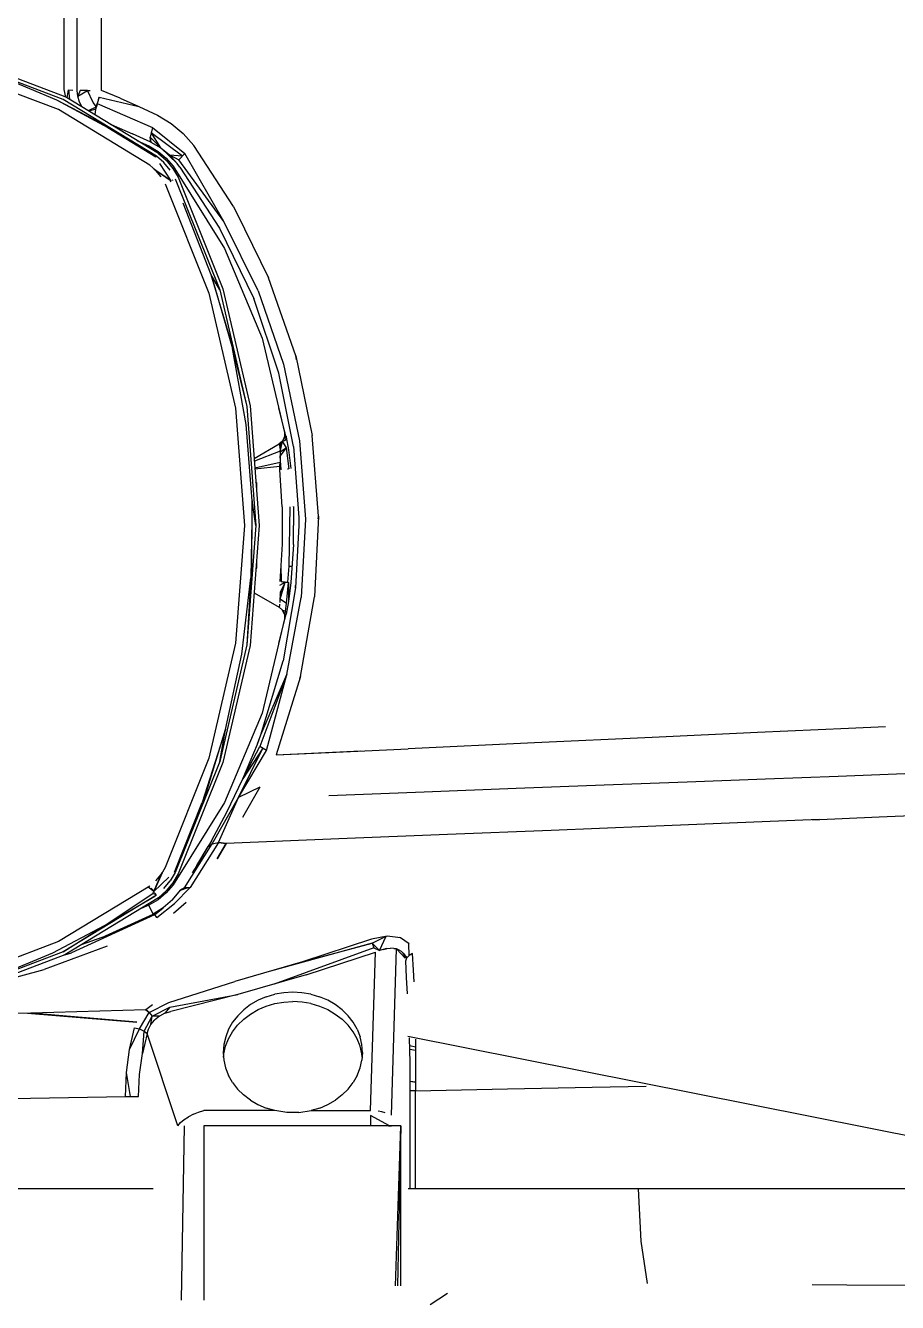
# Model space of a CAD drawing. Header units: millimetres. Extents: x -57554 to 16546, y 2142 to 98430.
# Drawn here: x -25536.4 to -25304.7, y 75156.1 to 75495.4 of the extents above; entities that cross this region are included whole.
import ezdxf

# ---------------------------------------------------------------- set-up
doc = ezdxf.new("R2010")
doc.units = ezdxf.units.MM

msp = doc.modelspace()

# ---------------------------------------------------------------- linework, layer by layer
at = {"color": 2, "linetype": 'Continuous'}
for p, q in [((-25526.14, 75478.41), (-25526.14, 75624.93)), ((-25522.66, 75478.16), (-25522.66, 75625.96)), ((-25516.21, 75478.16), (-25516.21, 75625.96)), ((-25526.37, 75475.74), (-25553.42, 75486.06)), ((-25553.17, 75486.93), (-25525.97, 75476.55)), ((-25527.68, 75473.05), (-25554.23, 75483.18)), ((-25542.54, 75481.66), (-25528.21, 75475.66)), ((-25525.72, 75476.4), (-25526.14, 75478.41)), ((-25525.34, 75476.17), (-25524.98, 75478.34)), ((-25524.98, 75478.34), (-25524.75, 75475.8)), ((-25524.98, 75478.34), (-25523.82, 75478.25)), ((-25528.21, 75475.66), (-25514.43, 75468.48)), ((-25528.21, 75475.66), (-25514.54, 75468.3)), ((-25501.63, 75460.69), (-25526.37, 75475.74)), ((-25501.1, 75461.41), (-25525.97, 75476.55)), ((-25522.51, 75476.59), (-25522.66, 75478.16)), ((-25521.88, 75478.16), (-25522.51, 75476.59)), ((-25522.51, 75476.59), (-25519.95, 75478.16)), ((-25522.06, 75475.08), (-25522.51, 75476.59)), ((-25521.35, 75473.74), (-25522.06, 75475.08)), ((-25519.95, 75478.16), (-25521.88, 75478.16)), ((-25519.95, 75478.16), (-25519.2, 75478.16)), ((-25518.42, 75474.92), (-25519.95, 75478.16)), ((-25519.95, 75478.16), (-25519.2, 75478.16)), ((-25517.57, 75473.84), (-25518.42, 75474.92)), ((-25516.85, 75476.37), (-25517.36, 75474.68)), ((-25517.05, 75475.72), (-25516.85, 75476.37)), ((-25516.85, 75476.37), (-25506.3, 75473.91)), ((-25511.24, 75476.11), (-25516.21, 75478.16)), ((-25511.24, 75476.11), (-25506.3, 75473.91)), ((-25503.42, 75458.28), (-25527.68, 75473.05)), ((-25517.57, 75473.84), (-25519.75, 75472.76)), ((-25517.73, 75473.2), (-25519.61, 75472.68)), ((-25517.88, 75471.63), (-25517.73, 75473.2)), ((-25517.73, 75473.2), (-25517.36, 75474.68)), ((-25517.73, 75473.2), (-25517.57, 75473.84)), ((-25517.36, 75474.68), (-25517.57, 75473.84)), ((-25517.36, 75474.68), (-25502.69, 75468.28)), ((-25506.3, 75473.91), (-25501.38, 75471.59)), ((-25501.38, 75471.59), (-25497.72, 75469.41)), ((-25514.54, 75468.3), (-25501.79, 75460.47)), ((-25513.95, 75469.23), (-25512.83, 75468.76)), ((-25513.82, 75469.16), (-25512.83, 75468.76)), ((-25512.83, 75468.76), (-25507.96, 75466.65)), ((-25502.69, 75468.28), (-25503.32, 75465.7)), ((-25502.69, 75468.28), (-25494.12, 75461.41)), ((-25497.72, 75469.41), (-25494.49, 75466.71)), ((-25503.14, 75464.42), (-25507.96, 75466.65)), ((-25506.8, 75464.88), (-25503.64, 75463.39)), ((-25503.32, 75465.7), (-25500.5, 75462.9)), ((-25503.32, 75465.7), (-25503.14, 75464.42)), ((-25503.14, 75464.42), (-25503.32, 75465.7)), ((-25500.5, 75462.9), (-25503.01, 75466.99)), ((-25503.01, 75466.99), (-25494.73, 75460.77)), ((-25491.71, 75463.5), (-25494.49, 75466.71)), ((-25503.64, 75463.39), (-25501.2, 75461.94)), ((-25503.14, 75464.42), (-25500.5, 75462.9)), ((-25501.2, 75461.94), (-25499.03, 75460.13)), ((-25501.1, 75461.41), (-25499, 75459.59)), ((-25500.5, 75462.9), (-25496.14, 75458.75)), ((-25500.5, 75462.9), (-25498.15, 75461)), ((-25494.12, 75461.41), (-25495.7, 75459.72)), ((-25483.76, 75443.36), (-25494.12, 75461.41)), ((-25481.13, 75447.31), (-25491.71, 75463.5)), ((-25501.79, 75456.86), (-25503.42, 75458.28)), ((-25501.79, 75460.47), (-25501.71, 75460.58)), ((-25499.65, 75458.96), (-25501.63, 75460.69)), ((-25497.71, 75454.13), (-25500.71, 75458.78)), ((-25497.96, 75456.93), (-25499.65, 75458.96)), ((-25499.03, 75460.13), (-25497.16, 75457.99)), ((-25499, 75459.59), (-25497.23, 75457.45)), ((-25496.14, 75458.75), (-25498.15, 75461)), ((-25498.15, 75461), (-25495.7, 75459.72)), ((-25498.15, 75461), (-25494.73, 75460.77)), ((-25497.16, 75457.99), (-25483.53, 75436.11)), ((-25495.4, 75457.73), (-25496.14, 75458.75)), ((-25483.76, 75443.36), (-25495.7, 75459.72)), ((-25501.79, 75456.86), (-25502.19, 75457.21)), ((-25502.19, 75457.21), (-25497.71, 75454.13)), ((-25497.71, 75454.13), (-25501.79, 75456.86)), ((-25500.41, 75455.2), (-25501.79, 75456.86)), ((-25497.23, 75457.45), (-25495.81, 75455.07)), ((-25496.62, 75454.67), (-25484.81, 75425.16)), ((-25495.81, 75455.07), (-25483.96, 75425.42)), ((-25495.4, 75457.73), (-25484.84, 75441.55)), ((-25499.3, 75453.35), (-25487.67, 75424.26)), ((-25498, 75453.99), (-25497.71, 75454.13)), ((-25497.4, 75454.28), (-25497.22, 75454.37)), ((-25487.05, 75429.18), (-25494.53, 75448.2)), ((-25481.13, 75447.31), (-25479.1, 75443.18)), ((-25480.36, 75445.75), (-25471.81, 75428.36)), ((-25484.84, 75441.55), (-25475.74, 75422.9)), ((-25474.6, 75424.93), (-25483.76, 75443.36)), ((-25483.53, 75436.11), (-25473.57, 75412.33)), ((-25481.2, 75409.59), (-25487.05, 75429.18)), ((-25487.05, 75429.18), (-25481.46, 75409.53)), ((-25484.81, 75425.16), (-25487.05, 75429.18)), ((-25464.62, 75407.59), (-25471.81, 75428.36)), ((-25487.67, 75424.26), (-25480.58, 75393.74)), ((-25484.81, 75425.16), (-25477.62, 75394.19)), ((-25483.96, 75425.42), (-25476.73, 75394.33)), ((-25474.6, 75424.93), (-25467.83, 75405.39)), ((-25469.08, 75403.05), (-25475.74, 75422.9)), ((-25473.57, 75412.33), (-25467.56, 75387.26)), ((-25477.83, 75389.42), (-25481.46, 75409.53)), ((-25481.46, 75409.53), (-25477.62, 75394.19)), ((-25464.4, 75406.56), (-25464.62, 75407.59)), ((-25464.62, 75407.59), (-25460.25, 75386.44)), ((-25467.83, 75405.39), (-25463.59, 75385.04)), ((-25465.22, 75383.57), (-25469.08, 75403.05)), ((-25480.58, 75393.74), (-25478.2, 75362.5)), ((-25477.62, 75394.19), (-25475.21, 75362.5)), ((-25476.73, 75394.33), (-25474.31, 75362.5)), ((-25467.13, 75386.01), (-25469.1, 75393.7)), ((-25476.18, 75369.05), (-25477.83, 75389.42)), ((-25467.56, 75387.26), (-25467.61, 75386.08)), ((-25467.54, 75387.25), (-25467.59, 75386.06)), ((-25467.55, 75387.09), (-25467.56, 75387.15)), ((-25467.13, 75386.01), (-25467.54, 75387.25)), ((-25475.67, 75380.37), (-25469.02, 75384.21)), ((-25475.65, 75380.36), (-25469, 75384.2)), ((-25469.02, 75384.21), (-25468.12, 75385)), ((-25468.11, 75384.99), (-25469, 75384.2)), ((-25469, 75384.2), (-25468.95, 75384.13)), ((-25468.9, 75383.97), (-25468.95, 75384.13)), ((-25468.9, 75383.97), (-25468.85, 75383.7)), ((-25468.85, 75383.7), (-25468.11, 75384.99)), ((-25468.85, 75383.7), (-25468.81, 75383.34)), ((-25468.81, 75383.34), (-25468.11, 75384.99)), ((-25468.81, 75383.34), (-25468.77, 75382.88)), ((-25468.77, 75382.88), (-25468.11, 75384.99)), ((-25468.74, 75382.33), (-25468.11, 75384.99)), ((-25468.73, 75382.05), (-25468.11, 75384.99)), ((-25467.08, 75383.19), (-25468.73, 75382.05)), ((-25468.71, 75380.96), (-25467.08, 75383.19)), ((-25467.61, 75386.08), (-25468.12, 75385)), ((-25467.65, 75385.95), (-25468.11, 75384.99)), ((-25468.11, 75384.99), (-25467.38, 75385.18)), ((-25467.08, 75383.19), (-25468.11, 75384.99)), ((-25467.65, 75385.95), (-25467.59, 75386.06)), ((-25467.59, 75386.06), (-25467.38, 75385.18)), ((-25467.2, 75386.24), (-25467.13, 75386.01)), ((-25467.13, 75386.01), (-25466.5, 75382.66)), ((-25466.33, 75377.6), (-25467.08, 75383.19)), ((-25465.22, 75383.57), (-25463.83, 75364.68)), ((-25463.59, 75385.04), (-25462.01, 75364.24)), ((-25458.58, 75365.05), (-25460.25, 75386.44)), ((-25468.74, 75382.33), (-25475.61, 75379.65)), ((-25468.77, 75382.88), (-25468.74, 75382.33)), ((-25468.73, 75382.2), (-25468.75, 75379.27)), ((-25468.71, 75380.96), (-25468.75, 75379.27)), ((-25468.72, 75380.15), (-25468.75, 75379.27)), ((-25468.73, 75382.2), (-25468.74, 75382.33)), ((-25468.74, 75382.33), (-25468.73, 75382.05)), ((-25468.73, 75382.05), (-25468.72, 75381.69)), ((-25468.72, 75381.69), (-25468.71, 75380.96)), ((-25468.71, 75380.96), (-25468.72, 75380.15)), ((-25468.49, 75377.39), (-25468.71, 75380.96)), ((-25466.5, 75382.66), (-25465.88, 75377.64)), ((-25468.75, 75379.27), (-25475.47, 75377.75)), ((-25475.46, 75377.58), (-25468.8, 75378.34)), ((-25468.87, 75377.36), (-25468.8, 75378.34)), ((-25468.24, 75367.46), (-25468.87, 75377.36)), ((-25468.8, 75378.34), (-25468.75, 75379.27)), ((-25468.8, 75378.34), (-25468.49, 75377.39)), ((-25468.49, 75377.39), (-25468.75, 75379.27)), ((-25466.81, 75377.55), (-25466.55, 75377.58)), ((-25466.81, 75377.55), (-25466.76, 75377.56)), ((-25466.76, 75377.56), (-25466.55, 75377.58)), ((-25474.99, 75373.82), (-25475.2, 75374.17)), ((-25474.99, 75373.82), (-25475.18, 75373.92)), ((-25475.17, 75373.82), (-25474.99, 75373.82)), ((-25474.99, 75371.53), (-25474.99, 75373.82)), ((-25476.18, 75369.05), (-25476.54, 75348.62)), ((-25476.26, 75348.6), (-25476.18, 75369.05)), ((-25475.21, 75362.5), (-25476.18, 75369.05)), ((-25468.24, 75367.46), (-25468.24, 75357.54)), ((-25466.4, 75351.77), (-25466.12, 75367.46)), ((-25465.25, 75367.49), (-25465.25, 75367.55)), ((-25465.25, 75367.55), (-25465.17, 75362.5)), ((-25463.83, 75364.68), (-25463.81, 75362.5)), ((-25462.01, 75364.24), (-25463.14, 75343.42)), ((-25458.58, 75365.05), (-25459.61, 75343.62)), ((-25458.62, 75364.29), (-25458.58, 75365.05)), ((-25478.2, 75362.5), (-25480.58, 75331.26)), ((-25475.21, 75362.5), (-25477.62, 75330.8)), ((-25474.31, 75362.5), (-25476.73, 75330.67)), ((-25465.25, 75357.45), (-25465.17, 75362.5)), ((-25463.81, 75362.5), (-25464.68, 75345.97)), ((-25468.24, 75357.54), (-25468.87, 75347.64)), ((-25465.25, 75357.45), (-25465.88, 75347.36)), ((-25474.99, 75351.18), (-25474.99, 75353.47)), ((-25475.17, 75351.18), (-25474.99, 75351.18)), ((-25468.6, 75351.92), (-25468.49, 75347.61)), ((-25466.76, 75347.44), (-25466.4, 75351.77)), ((-25466.4, 75351.77), (-25465.61, 75351.72)), ((-25478.9, 75328.32), (-25476.54, 75348.62)), ((-25476.54, 75348.62), (-25477.62, 75330.8)), ((-25468.8, 75346.66), (-25467.42, 75347.5)), ((-25468.73, 75342.94), (-25467.42, 75347.5)), ((-25468.72, 75343.31), (-25467.42, 75347.5)), ((-25467.42, 75347.5), (-25468.72, 75344.85)), ((-25468.71, 75344.04), (-25467.42, 75347.5)), ((-25468.49, 75347.61), (-25468.12, 75347.57)), ((-25467.42, 75347.5), (-25468.12, 75347.57)), ((-25468.12, 75347.57), (-25467.76, 75347.54)), ((-25464.68, 75345.97), (-25467.93, 75326.59)), ((-25467.76, 75347.54), (-25467.42, 75347.5)), ((-25467.42, 75347.5), (-25467.1, 75347.47)), ((-25467.1, 75347.47), (-25466.81, 75347.45)), ((-25467.08, 75341.8), (-25466.55, 75347.42)), ((-25466.81, 75347.45), (-25466.55, 75347.42)), ((-25466.81, 75347.45), (-25466.76, 75347.44)), ((-25466.76, 75347.44), (-25466.55, 75347.42)), ((-25466.55, 75347.42), (-25466.5, 75342.34)), ((-25465.88, 75347.36), (-25466.5, 75342.34)), ((-25464.68, 75345.97), (-25464.64, 75346.61)), ((-25475.67, 75344.63), (-25469.02, 75340.79)), ((-25475.65, 75344.64), (-25469, 75340.8)), ((-25468.77, 75342.11), (-25468.74, 75342.66)), ((-25468.73, 75342.94), (-25468.74, 75342.66)), ((-25468.74, 75342.66), (-25468.73, 75342.8)), ((-25468.71, 75344.04), (-25468.73, 75342.8)), ((-25468.73, 75342.8), (-25468.72, 75343.31)), ((-25468.72, 75343.31), (-25468.73, 75342.94)), ((-25467.08, 75341.8), (-25468.73, 75342.94)), ((-25468.72, 75344.85), (-25468.71, 75344.04)), ((-25468.71, 75344.04), (-25468.72, 75343.31)), ((-25466.94, 75322.97), (-25463.14, 75343.42)), ((-25463.33, 75322.41), (-25459.61, 75343.62)), ((-25469.02, 75340.79), (-25468.12, 75340)), ((-25468.11, 75340.01), (-25469, 75340.8)), ((-25468.9, 75341.03), (-25468.85, 75341.29)), ((-25468.85, 75341.29), (-25468.81, 75341.65)), ((-25468.12, 75340), (-25467.61, 75338.92)), ((-25467.65, 75339.04), (-25468.11, 75340.01)), ((-25468.11, 75340.01), (-25467.38, 75339.81)), ((-25467.38, 75339.81), (-25467.59, 75338.93)), ((-25467.38, 75339.81), (-25467.08, 75341.8)), ((-25466.5, 75342.34), (-25467.13, 75338.98)), ((-25467.56, 75337.73), (-25473.57, 75312.67)), ((-25469.1, 75331.3), (-25467.13, 75338.98)), ((-25467.59, 75338.93), (-25467.65, 75339.04)), ((-25467.61, 75338.92), (-25467.56, 75337.73)), ((-25467.59, 75338.93), (-25467.54, 75337.74)), ((-25467.56, 75337.84), (-25467.55, 75337.91)), ((-25467.54, 75337.74), (-25467.13, 75338.98)), ((-25480.58, 75331.26), (-25487.67, 75300.74)), ((-25477.62, 75330.8), (-25484.81, 75299.84)), ((-25476.73, 75330.67), (-25483.96, 75299.57)), ((-25483.24, 75308.35), (-25478.9, 75328.32)), ((-25473.88, 75306.86), (-25467.93, 75326.59)), ((-25466.94, 75322.97), (-25474.15, 75303.79)), ((-25473.88, 75306.86), (-25466.94, 75322.97)), ((-25472.4, 75302.78), (-25466.94, 75322.97)), ((-25463.33, 75322.41), (-25469.81, 75301.57)), ((-25463.5, 75321.89), (-25463.33, 75322.41)), ((-25473.57, 75312.67), (-25483.53, 75288.89)), ((-25317.78, 75308.62), (-25341.97, 75307.51)), ((-25307.95, 75309.07), (-25317.78, 75308.62)), ((-25483.24, 75308.35), (-25489.52, 75288.91)), ((-25489.23, 75288.8), (-25483.24, 75308.35)), ((-25484.81, 75299.84), (-25483.24, 75308.35)), ((-25474.79, 75304.46), (-25473.88, 75306.86)), ((-25474.77, 75304.48), (-25473.88, 75306.86)), ((-25369.94, 75306.23), (-25401.19, 75304.78)), ((-25341.97, 75307.51), (-25369.94, 75306.23)), ((-25479.84, 75290.24), (-25473.35, 75303.33)), ((-25479.84, 75290.24), (-25472.4, 75302.78)), ((-25478.68, 75295.17), (-25474.79, 75304.46)), ((-25478.68, 75295.17), (-25474.15, 75303.79)), ((-25473.35, 75303.33), (-25478.68, 75295.17)), ((-25474.15, 75303.79), (-25473.35, 75303.33)), ((-25472.4, 75302.78), (-25474.15, 75303.79)), ((-25469.81, 75301.57), (-25447.28, 75302.63)), ((-25469.81, 75301.57), (-25455.82, 75302.23)), ((-25455.82, 75302.23), (-25434.76, 75303.22)), ((-25401.19, 75304.78), (-25434.76, 75303.22)), ((-25487.67, 75300.74), (-25499.3, 75271.65)), ((-25484.81, 75299.84), (-25496.62, 75270.33)), ((-25483.96, 75299.57), (-25495.81, 75269.93)), ((-25482.89, 75286.37), (-25478.68, 75295.17)), ((-25360.59, 75294.42), (-25339.82, 75295.22)), ((-25339.82, 75295.22), (-25320.52, 75295.96)), ((-25320.52, 75295.96), (-25302.81, 75296.64)), ((-25474.16, 75292.99), (-25479.84, 75290.24)), ((-25474.16, 75292.99), (-25478.75, 75284.95)), ((-25455.78, 75290.82), (-25430.46, 75291.78)), ((-25430.46, 75291.78), (-25406.05, 75292.7)), ((-25406.05, 75292.7), (-25382.71, 75293.58)), ((-25382.71, 75293.58), (-25360.59, 75294.42)), ((-25483.53, 75288.89), (-25497.16, 75267.01)), ((-25496.86, 75270.45), (-25489.52, 75288.91)), ((-25486.85, 75277.94), (-25479.84, 75290.24)), ((-25485.18, 75278.25), (-25479.84, 75290.24)), ((-25486.98, 75278.72), (-25482.89, 75286.37)), ((-25327.34, 75284.34), (-25309.62, 75285.07)), ((-25309.62, 75285.07), (-25298.85, 75285.51)), ((-25396.76, 75281.51), (-25424.29, 75280.39)), ((-25371.07, 75282.55), (-25396.76, 75281.51)), ((-25325.51, 75284.42), (-25371.07, 75282.55)), ((-25485.18, 75278.25), (-25492.65, 75266.33)), ((-25486.98, 75278.72), (-25487.95, 75277.13)), ((-25486.85, 75277.94), (-25486.01, 75278.09)), ((-25486.83, 75277.94), (-25485.18, 75278.25)), ((-25486.01, 75278.09), (-25485.18, 75278.25)), ((-25485.51, 75273.98), (-25483.11, 75278.03)), ((-25483.1, 75278.03), (-25485.51, 75273.98)), ((-25483.11, 75278.03), (-25485.18, 75278.25)), ((-25485.18, 75278.25), (-25483.1, 75278.03)), ((-25453.18, 75279.23), (-25483.1, 75278.03)), ((-25424.29, 75280.39), (-25453.18, 75279.23)), ((-25494.21, 75266.22), (-25486.85, 75277.94)), ((-25490.86, 75272.2), (-25487.85, 75277.2)), ((-25489.81, 75273.88), (-25487.85, 75277.21)), ((-25487.95, 75277.13), (-25486.85, 75277.94)), ((-25499.3, 75271.65), (-25500.41, 75269.79)), ((-25489.81, 75273.88), (-25492.1, 75270.24)), ((-25500.14, 75270.25), (-25502.36, 75265.29)), ((-25502.36, 75265.29), (-25500.41, 75269.79)), ((-25502.36, 75265.29), (-25498.33, 75269.08)), ((-25501.79, 75268.13), (-25500.41, 75269.79)), ((-25500.41, 75269.79), (-25500.14, 75270.25)), ((-25499.65, 75266.04), (-25497.96, 75268.06)), ((-25496.62, 75270.33), (-25497.96, 75268.06)), ((-25495.81, 75269.93), (-25497.23, 75267.55)), ((-25503.42, 75266.72), (-25527.68, 75251.95)), ((-25515.51, 75256.13), (-25502.57, 75264.71)), ((-25502.36, 75265.29), (-25503.85, 75266.45)), ((-25502.75, 75265.82), (-25502.97, 75266.11)), ((-25502.75, 75265.82), (-25502.36, 75265.29)), ((-25502.55, 75265.55), (-25502.75, 75265.82)), ((-25502.57, 75264.71), (-25502.36, 75265.29)), ((-25501.66, 75264.34), (-25502.57, 75264.71)), ((-25502.36, 75265.29), (-25502.55, 75265.55)), ((-25502.03, 75264.85), (-25502.15, 75265.01)), ((-25501.9, 75264.67), (-25502.03, 75264.85)), ((-25501.79, 75264.53), (-25501.9, 75264.67)), ((-25501.71, 75264.42), (-25501.79, 75264.53)), ((-25501.66, 75264.34), (-25501.71, 75264.42)), ((-25499.03, 75264.87), (-25501.2, 75263.06)), ((-25499, 75265.41), (-25501.1, 75263.59)), ((-25497.16, 75267.01), (-25499.03, 75264.87)), ((-25497.23, 75267.55), (-25499, 75265.41)), ((-25497.37, 75263.03), (-25495.27, 75265.59)), ((-25496.84, 75262.06), (-25492.65, 75266.33)), ((-25495.26, 75265.6), (-25495.17, 75265.66)), ((-25495.23, 75265.64), (-25495.26, 75265.6)), ((-25495.23, 75265.64), (-25493.43, 75266.27)), ((-25494.21, 75266.22), (-25495.23, 75265.64)), ((-25495.15, 75265.67), (-25494.21, 75266.22)), ((-25494.21, 75266.22), (-25493.34, 75266.28)), ((-25493.43, 75266.27), (-25494.21, 75266.22)), ((-25492.65, 75266.33), (-25493.43, 75266.27)), ((-25493.34, 75266.28), (-25492.65, 75266.33)), ((-25501.63, 75264.31), (-25526.37, 75249.26)), ((-25501.1, 75263.59), (-25525.97, 75248.45)), ((-25515.51, 75256.13), (-25502.07, 75264.04)), ((-25503.64, 75261.61), (-25505.7, 75260.79)), ((-25501.2, 75263.06), (-25503.64, 75261.61)), ((-25502.5, 75259.28), (-25503.64, 75261.61)), ((-25502.07, 75264.04), (-25501.66, 75264.34)), ((-25501.53, 75258.33), (-25496.84, 75262.06)), ((-25497.37, 75263.03), (-25499.84, 75260.9)), ((-25493.7, 75262.37), (-25497.08, 75259.45)), ((-25502.12, 75259.04), (-25524.23, 75248.97)), ((-25516.14, 75253.08), (-25502.52, 75259.27)), ((-25516.14, 75253.08), (-25502.52, 75259.27)), ((-25499.84, 75260.9), (-25502.51, 75259.28)), ((-25502.51, 75259.28), (-25502.12, 75259.04)), ((-25499.84, 75260.9), (-25502.5, 75259.28)), ((-25502.12, 75259.04), (-25502.5, 75259.28)), ((-25502.12, 75259.04), (-25499.84, 75260.9)), ((-25501.73, 75258.58), (-25502.12, 75259.04)), ((-25502.12, 75259.04), (-25501.68, 75258.51)), ((-25501.53, 75258.33), (-25501.73, 75258.58)), ((-25501.68, 75258.51), (-25501.53, 75258.33)), ((-25515.51, 75256.13), (-25529.23, 75248.85)), ((-25526.37, 75249.26), (-25515.51, 75256.13)), ((-25527.68, 75251.95), (-25554.23, 75241.82)), ((-25516.14, 75253.08), (-25521.64, 75251.08)), ((-25444.28, 75251.51), (-25471.3, 75244.11)), ((-25444.5, 75252.57), (-25462.81, 75246.58)), ((-25462.81, 75246.58), (-25444.28, 75251.51)), ((-25440.34, 75253.41), (-25444.5, 75252.57)), ((-25444.28, 75251.51), (-25440.58, 75253.37)), ((-25442.39, 75249.56), (-25444.28, 75251.51)), ((-25444.28, 75251.51), (-25443.9, 75250.28)), ((-25442.39, 75249.56), (-25440.58, 75253.37)), ((-25436.82, 75252.97), (-25440.34, 75253.41)), ((-25436.82, 75252.97), (-25437.05, 75253)), ((-25434.49, 75251.36), (-25436.82, 75252.97)), ((-25434.5, 75248.28), (-25434.54, 75251.39)), ((-25526.37, 75249.26), (-25553.42, 75238.94)), ((-25525.97, 75248.45), (-25553.17, 75238.07)), ((-25529.23, 75248.85), (-25543.59, 75242.96)), ((-25514.7, 75250.75), (-25531.47, 75244.52)), ((-25525.95, 75248.46), (-25524.23, 75248.97)), ((-25443.9, 75250.28), (-25470.39, 75240.67)), ((-25461.84, 75243.14), (-25443.44, 75249.12)), ((-25444.71, 75207.03), (-25443.44, 75249.12)), ((-25443.9, 75250.28), (-25442.39, 75249.56)), ((-25441.37, 75249.89), (-25442.39, 75249.56)), ((-25440.38, 75250.1), (-25441.37, 75249.89)), ((-25441.37, 75249.89), (-25440.55, 75250.06)), ((-25440.55, 75250.06), (-25440.38, 75250.1)), ((-25440.38, 75250.1), (-25439.44, 75250.19)), ((-25438.57, 75250.15), (-25439.44, 75250.19)), ((-25439.19, 75205.8), (-25437.85, 75250)), ((-25438.57, 75250.15), (-25437.95, 75250.02)), ((-25437.85, 75250), (-25438.57, 75250.15)), ((-25437.95, 75250.02), (-25437.8, 75249.99)), ((-25437.85, 75250), (-25435.5, 75247.57)), ((-25437.8, 75249.99), (-25437.85, 75250)), ((-25437.12, 75249.72), (-25437.8, 75249.99)), ((-25436.55, 75249.34), (-25437.12, 75249.72)), ((-25436.11, 75248.88), (-25436.55, 75249.34)), ((-25436.08, 75248.85), (-25436.55, 75249.34)), ((-25436.08, 75248.85), (-25435.14, 75247.6)), ((-25435.73, 75248.26), (-25436.08, 75248.85)), ((-25435.14, 75247.6), (-25436.06, 75248.81)), ((-25435.14, 75247.6), (-25435.73, 75248.26)), ((-25435.5, 75247.57), (-25435.73, 75248.26)), ((-25435.4, 75246.8), (-25435.14, 75247.6)), ((-25435.14, 75247.6), (-25434.5, 75248.28)), ((-25433.56, 75248.76), (-25434.5, 75248.28)), ((-25433.34, 75244.37), (-25433.56, 75248.76)), ((-25547.95, 75240.06), (-25531.47, 75244.52)), ((-25462.81, 75246.58), (-25480.81, 75241.34)), ((-25435.16, 75242.41), (-25435.4, 75246.8)), ((-25433.18, 75241.22), (-25433.34, 75244.37)), ((-25498.37, 75235.76), (-25480.81, 75241.34)), ((-25461.84, 75243.14), (-25479.96, 75237.91)), ((-25434.92, 75238.09), (-25435.16, 75242.41)), ((-25498.11, 75234.55), (-25479.96, 75237.91)), ((-25479.96, 75237.91), (-25497.79, 75233.4)), ((-25472.44, 75237.3), (-25474.61, 75236.38)), ((-25472.44, 75237.3), (-25470.15, 75237.98)), ((-25467.78, 75238.38), (-25470.15, 75237.98)), ((-25465.37, 75238.52), (-25467.78, 75238.38)), ((-25462.96, 75238.38), (-25465.37, 75238.52)), ((-25460.59, 75237.98), (-25462.96, 75238.38)), ((-25460.59, 75237.98), (-25458.3, 75237.3)), ((-25456.13, 75236.38), (-25458.3, 75237.3)), ((-25502.69, 75235.12), (-25504.48, 75233.83)), ((-25503.6, 75233.08), (-25498.37, 75235.76)), ((-25502.76, 75232.11), (-25498.11, 75234.55)), ((-25498.11, 75234.55), (-25499.38, 75232.89)), ((-25476.62, 75235.22), (-25478.44, 75233.84)), ((-25476.63, 75232.71), (-25474.62, 75233.87)), ((-25474.61, 75236.38), (-25476.62, 75235.22)), ((-25474.62, 75233.87), (-25472.45, 75234.8)), ((-25472.45, 75234.8), (-25470.16, 75235.47)), ((-25470.16, 75235.47), (-25467.78, 75235.88)), ((-25467.78, 75235.88), (-25465.37, 75236.02)), ((-25462.95, 75235.88), (-25465.37, 75236.02)), ((-25460.58, 75235.47), (-25462.95, 75235.88)), ((-25460.58, 75235.47), (-25458.29, 75234.8)), ((-25458.29, 75234.8), (-25456.12, 75233.87)), ((-25454.12, 75235.22), (-25456.13, 75236.38)), ((-25456.12, 75233.87), (-25454.11, 75232.71)), ((-25452.3, 75233.84), (-25454.12, 75235.22)), ((-25534.88, 75232.97), (-25566.67, 75232.07)), ((-25535.92, 75232.94), (-25506.87, 75230.58)), ((-25504.48, 75233.83), (-25535, 75232.97)), ((-25506.87, 75230.58), (-25534.83, 75232.95)), ((-25506.13, 75228.74), (-25503.6, 75233.08)), ((-25504.93, 75228.19), (-25502.76, 75232.11)), ((-25503.6, 75233.08), (-25504.48, 75233.83)), ((-25504.48, 75233.83), (-25503.6, 75233.08)), ((-25503.6, 75233.08), (-25502.76, 75232.11)), ((-25503.09, 75229.93), (-25502.76, 75232.11)), ((-25503.09, 75229.93), (-25502.1, 75231.11)), ((-25500.81, 75232.12), (-25502.76, 75232.11)), ((-25500.81, 75232.12), (-25502.1, 75231.11)), ((-25499.38, 75232.89), (-25500.81, 75232.12)), ((-25499.38, 75232.89), (-25497.79, 75233.4)), ((-25481.38, 75230.52), (-25482.45, 75228.65)), ((-25480.04, 75232.26), (-25481.38, 75230.52)), ((-25480.05, 75229.75), (-25478.45, 75231.33)), ((-25478.44, 75233.84), (-25480.04, 75232.26)), ((-25478.45, 75231.33), (-25476.63, 75232.71)), ((-25454.11, 75232.71), (-25452.29, 75231.33)), ((-25450.7, 75232.26), (-25452.3, 75233.84)), ((-25452.29, 75231.33), (-25450.69, 75229.75)), ((-25449.36, 75230.52), (-25450.7, 75232.26)), ((-25448.29, 75228.65), (-25449.36, 75230.52)), ((-25508.78, 75223.27), (-25507.45, 75229.02)), ((-25508.78, 75223.27), (-25506.13, 75228.74)), ((-25507.45, 75229.02), (-25506.13, 75228.74)), ((-25506.13, 75228.74), (-25504.93, 75228.19)), ((-25505.36, 75222.24), (-25504.93, 75228.19)), ((-25504.09, 75227.51), (-25505.36, 75222.24)), ((-25504.93, 75228.19), (-25504.09, 75227.51)), ((-25504.09, 75227.51), (-25503.73, 75228.7)), ((-25495.93, 75203.03), (-25504.09, 75227.51)), ((-25503.73, 75228.7), (-25503.09, 75229.93)), ((-25482.45, 75228.65), (-25483.23, 75226.66)), ((-25482.46, 75226.13), (-25481.39, 75228.01)), ((-25481.39, 75228.01), (-25480.05, 75229.75)), ((-25449.35, 75228.01), (-25450.69, 75229.75)), ((-25448.28, 75226.13), (-25449.35, 75228.01)), ((-25448.29, 75228.65), (-25447.51, 75226.66)), ((-25483.71, 75224.61), (-25483.87, 75222.52)), ((-25483.23, 75226.66), (-25483.71, 75224.61)), ((-25483.71, 75222.09), (-25483.24, 75224.15)), ((-25483.24, 75224.15), (-25482.46, 75226.13)), ((-25447.5, 75224.15), (-25448.28, 75226.13)), ((-25447.03, 75224.61), (-25447.51, 75226.66)), ((-25447.03, 75222.09), (-25447.5, 75224.15)), ((-25446.87, 75222.52), (-25447.03, 75224.61)), ((-25283.14, 75196.54), (-25434.83, 75226.72)), ((-25434.23, 75219.82), (-25434.38, 75226.42)), ((-25434.33, 75224.36), (-25432.82, 75224.03)), ((-25432.83, 75226.06), (-25432.83, 75225.47)), ((-25432.83, 75225.47), (-25432.8, 75220.51)), ((-25509.59, 75217.13), (-25508.78, 75223.27)), ((-25506.15, 75216.61), (-25505.36, 75222.24)), ((-25483.87, 75222.52), (-25483.72, 75220.43)), ((-25483.78, 75221.25), (-25483.71, 75222.09)), ((-25483.72, 75220.43), (-25483.25, 75218.38)), ((-25447.49, 75218.38), (-25447.02, 75220.43)), ((-25446.96, 75221.25), (-25447.03, 75222.09)), ((-25446.87, 75222.52), (-25447.02, 75220.43)), ((-25434.31, 75223.38), (-25432.82, 75223.07)), ((-25432.8, 75220.51), (-25432.79, 75212.33)), ((-25509.86, 75210.82), (-25509.59, 75217.13)), ((-25508.54, 75210.82), (-25509.59, 75217.13)), ((-25483.25, 75218.38), (-25482.47, 75216.4)), ((-25448.26, 75216.4), (-25447.49, 75218.38)), ((-25434.17, 75212.33), (-25434.23, 75219.82)), ((-25506.41, 75210.82), (-25506.15, 75216.61)), ((-25481.41, 75214.52), (-25482.47, 75216.4)), ((-25481.41, 75214.52), (-25480.07, 75212.77)), ((-25450.67, 75212.77), (-25449.33, 75214.52)), ((-25448.26, 75216.4), (-25449.33, 75214.52)), ((-25434.19, 75214.9), (-25432.79, 75214.69)), ((-25434.19, 75214.84), (-25432.79, 75214.62)), ((-25385.82, 75213.27), (-25371.54, 75213.56)), ((-25540.16, 75210.25), (-25509.86, 75210.82)), ((-25509.86, 75210.82), (-25509.2, 75210.82)), ((-25509.2, 75210.82), (-25508.54, 75210.82)), ((-25508.54, 75210.82), (-25507.89, 75210.82)), ((-25507.89, 75210.82), (-25507.31, 75210.82)), ((-25507.31, 75210.82), (-25506.8, 75210.82)), ((-25506.8, 75210.82), (-25506.41, 75210.82)), ((-25480.07, 75212.77), (-25478.48, 75211.2)), ((-25476.67, 75209.81), (-25478.48, 75211.2)), ((-25452.26, 75211.2), (-25454.07, 75209.81)), ((-25452.26, 75211.2), (-25450.67, 75212.77)), ((-25434.17, 75186.24), (-25434.17, 75212.33)), ((-25432.79, 75212.33), (-25434.17, 75212.3)), ((-25432.79, 75212.33), (-25408.39, 75212.81)), ((-25432.79, 75186.24), (-25432.79, 75212.33)), ((-25408.39, 75212.81), (-25385.82, 75213.27)), ((-25490.43, 75206.61), (-25489, 75207.03)), ((-25470.21, 75207.03), (-25489, 75207.03)), ((-25476.67, 75209.81), (-25474.66, 75208.64)), ((-25474.66, 75208.64), (-25472.49, 75207.71)), ((-25470.21, 75207.03), (-25472.49, 75207.71)), ((-25466.98, 75206.53), (-25470.21, 75207.03)), ((-25463.76, 75206.53), (-25460.53, 75207.04)), ((-25458.24, 75207.71), (-25460.53, 75207.04)), ((-25460.53, 75207.04), (-25444.71, 75207.03)), ((-25458.24, 75207.71), (-25456.08, 75208.64)), ((-25456.08, 75208.64), (-25454.07, 75209.81)), ((-25441.73, 75206.68), (-25442.7, 75206.86)), ((-25495.93, 75203.03), (-25495.19, 75203.86)), ((-25495.19, 75203.86), (-25494.23, 75204.66)), ((-25494.23, 75204.66), (-25493.09, 75205.4)), ((-25491.81, 75206.06), (-25493.09, 75205.4)), ((-25491.81, 75206.06), (-25490.43, 75206.61)), ((-25463.76, 75206.53), (-25466.98, 75206.53)), ((-25444.71, 75205.77), (-25444.71, 75203.03)), ((-25439.67, 75203.03), (-25444.71, 75205.77)), ((-25440.82, 75206.44), (-25441.73, 75206.68)), ((-25494.94, 75156.69), (-25494.14, 75203.03)), ((-25436.72, 75203.03), (-25489, 75203.03)), ((-25489, 75203.03), (-25489, 75156.65)), ((-25439.98, 75203.03), (-25439.67, 75203.03)), ((-25439.67, 75203.03), (-25439.2, 75203.03)), ((-25438.12, 75160.47), (-25436.72, 75203.03)), ((-25436.72, 75203.03), (-25437.56, 75160.46)), ((-25436.72, 75160.45), (-25436.72, 75203.03)), ((-25502.52, 75186.24), (-25908.42, 75186.24)), ((-25284.32, 75186.24), (-25434.7, 75186.24)), ((-25373.63, 75186.24), (-25372.95, 75172.3)), ((-25372.95, 75172.3), (-25371.28, 75161.06)), ((-25327.42, 75160.81), (-25318.22, 75160.77)), ((-25318.22, 75160.77), (-25275.44, 75160.55)), ((-25424.25, 75158.44), (-25428.86, 75155.45))]:
    msp.add_line(p, q, dxfattribs=at)

doc.saveas('drawing.dxf')
